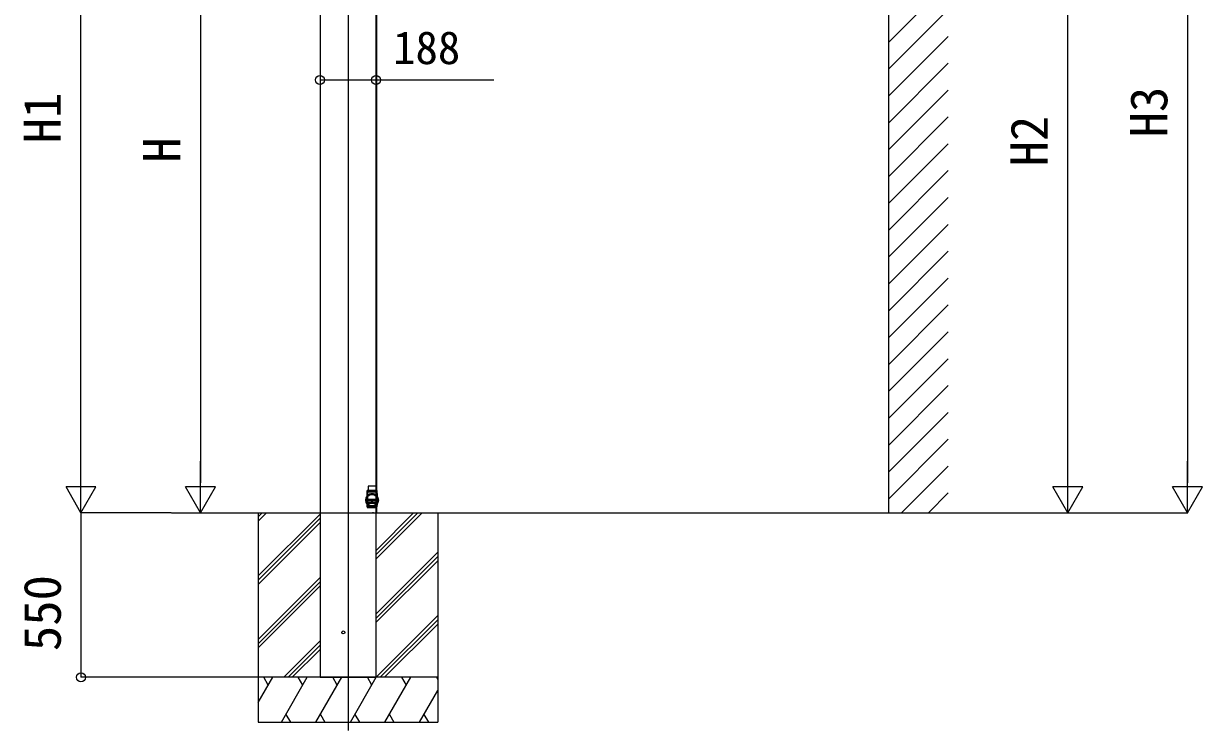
# Model space of a CAD drawing. Units: millimetres, scale not verified. Extents: x -8750 to 8750, y -12999 to 12940.
# Drawn here: x 2004 to 5947, y 3073 to 5436 of the extents above; entities that cross this region are included whole.
import ezdxf
from ezdxf.enums import TextEntityAlignment as Align

# ---------------------------------------------------------------- set-up
doc = ezdxf.new("R2010")
doc.units = ezdxf.units.MM
doc.header["$LTSCALE"] = 70
for name, color, linetype in [('0-4_YKK_12', 2, 'Continuous'), ('0-5_YKK_A1', 4, 'Continuous'), ('0-6_YKK_D', 6, 'Continuous')]:
    doc.layers.add(name, color=color, linetype=linetype)
doc.styles.add('ＭＳ ゴシック', font='')
doc.styles.get('ＭＳ ゴシック').set_extended_font_data('MS Gothic')

msp = doc.modelspace()

# ---------------------------------------------------------------- linework, layer by layer
at = {"layer": '0-4_YKK_12'}
msp.add_line((3090.17, 6226.1), (3090.17, 3073.12), dxfattribs=at)
at = {"layer": '0-5_YKK_A1'}
for p, q in [((4897.18, 6930.83), (4897.18, 3800.6)), ((2996.17, 6518.76), (2996.17, 3250.6)), ((3182.87, 6518.76), (3182.87, 3250.6)), ((3184.17, 6301.13), (3184.17, 3871.1)), ((3184.17, 6301.13), (3184.17, 3800.6)), ((4897.18, 5373.13), (5097.18, 5573.13)), ((4897.18, 5283.33), (5097.18, 5483.33)), ((4897.18, 5193.52), (5097.18, 5393.52)), ((4897.18, 5103.72), (5097.18, 5303.72)), ((4897.18, 5013.92), (5097.18, 5213.92)), ((4897.18, 4924.12), (5097.18, 5124.12)), ((4897.18, 4834.31), (5097.18, 5034.31)), ((4897.18, 4744.51), (5097.18, 4944.51)), ((4897.18, 4654.71), (5097.18, 4854.71)), ((4897.18, 4564.91), (5097.18, 4764.91)), ((4897.18, 4475.1), (5097.18, 4675.1)), ((4897.18, 4385.3), (5097.18, 4585.3)), ((4897.18, 4295.5), (5097.18, 4495.5)), ((4897.18, 4205.7), (5097.18, 4405.7)), ((4897.18, 4115.89), (5097.18, 4315.89)), ((4897.18, 4026.09), (5097.18, 4226.09)), ((4897.18, 3936.29), (5097.18, 4136.29)), ((4897.18, 3846.49), (5097.18, 4046.49)), ((4941.09, 3800.6), (5097.18, 3956.68)), ((3154.17, 3875.6), (3153.17, 3875.6)), ((3153.17, 3875.6), (3153.17, 3818.6)), ((3153.17, 3875.6), (3154.17, 3875.6)), ((3182.57, 3875.6), (3153.17, 3875.6)), ((3154.45, 3874.8), (3154.3, 3857.51)), ((3154.45, 3874.8), (3154.45, 3875.1)), ((3154.45, 3875.1), (3154.45, 3874.8)), ((3154.45, 3875.1), (3185.19, 3875.1)), ((3155.07, 3858.29), (3155.07, 3875.1)), ((3155.07, 3875.1), (3184.57, 3875.1)), ((3155.07, 3875.1), (3155.07, 3844.6)), ((3156.57, 3870.1), (3155.07, 3870.1)), ((3155.07, 3870.1), (3155.07, 3835.44)), ((3155.07, 3870.1), (3155.07, 3858.29)), ((3155.07, 3845.1), (3155.07, 3870.1)), ((3155.07, 3855.37), (3155.07, 3870.1)), ((3155.17, 3871.1), (3155.58, 3871.1)), ((3155.58, 3871.1), (3160.22, 3871.1)), ((3156.47, 3871.1), (3156.17, 3871.1)), ((3157.07, 3889.6), (3157.07, 3870.6)), ((3182.07, 3890.1), (3157.57, 3890.1)), ((3159.76, 3871.1), (3159.54, 3871.1)), ((3160.47, 3871.1), (3160.22, 3871.1)), ((3160.22, 3871.1), (3160.47, 3871.1)), ((3160.79, 3871.1), (3160.58, 3871.1)), ((3162.71, 3871.1), (3162.89, 3871.1)), ((3162.89, 3871.1), (3163.44, 3871.1)), ((3163.44, 3871.1), (3163.63, 3871.1)), ((3165.76, 3871.1), (3165.54, 3871.1)), ((3166.79, 3871.1), (3166.58, 3871.1)), ((3171.07, 3871.1), (3170.17, 3871.1)), ((3171.07, 3871.1), (3170.17, 3871.1)), ((3173.77, 3871.1), (3170.47, 3871.1)), ((3173.18, 3871.1), (3173.03, 3871.1)), ((3173.77, 3871.1), (3174.07, 3871.1)), ((3174.07, 3875.6), (3174.37, 3875.6)), ((3174.37, 3875.6), (3174.67, 3875.6)), ((3174.87, 3875.6), (3175.37, 3875.6)), ((3175.37, 3875.6), (3175.67, 3875.6)), ((3181.57, 3875.6), (3181.87, 3875.6)), ((3181.87, 3875.6), (3182.17, 3875.6)), ((3182.17, 3875.6), (3181.87, 3875.6)), ((3182.57, 3875.6), (3182.17, 3875.6)), ((3182.57, 3889.6), (3182.57, 3870.6)), ((3182.87, 3875.6), (3182.57, 3875.6)), ((3182.57, 3875.6), (3182.87, 3875.6)), ((3182.67, 3871.1), (3182.97, 3871.1)), ((3182.97, 3871.1), (3182.67, 3871.1)), ((3182.67, 3871.1), (3182.97, 3871.1)), ((3182.97, 3871.1), (3182.67, 3871.1)), ((3182.97, 3871.1), (3183.27, 3871.1)), ((3184.57, 3870.1), (3183.07, 3870.1)), ((3184.17, 3871.1), (3183.87, 3871.1)), ((3183.87, 3871.1), (3184.17, 3871.1)), ((3184.57, 3858.29), (3184.57, 3875.1)), ((3184.57, 3875.1), (3184.57, 3844.6)), ((3184.57, 3870.1), (3184.57, 3835.44)), ((3184.57, 3855.37), (3184.57, 3870.1)), ((3184.57, 3870.1), (3184.57, 3858.29)), ((3185.19, 3874.8), (3185.19, 3875.1)), ((3185.19, 3875.1), (3185.19, 3874.8)), ((3185.34, 3857.51), (3185.19, 3874.8)), ((5030.9, 3800.6), (5097.18, 3866.88)), ((3148.47, 3842.85), (3153.17, 3842.85)), ((3153.17, 3842.85), (3153.36, 3820.9)), ((3153.29, 3829.34), (3153.17, 3842.85)), ((3153.17, 3842.85), (3154.17, 3842.85)), ((3153.29, 3856.39), (3153.29, 3856.36)), ((3153.29, 3829.31), (3153.29, 3829.34)), ((3153.36, 3820.9), (3153.29, 3829.31)), ((3155.07, 3830.33), (3155.07, 3855.37)), ((3184.57, 3845.1), (3155.07, 3845.1)), ((3155.07, 3845.1), (3155.07, 3844.6)), ((3155.07, 3844.6), (3184.57, 3844.6)), ((3184.57, 3842.1), (3155.07, 3842.1)), ((3155.07, 3820.6), (3155.07, 3842.1)), ((3155.07, 3823.54), (3155.07, 3835.44)), ((3155.07, 3835.35), (3157.07, 3835.35)), ((3157.07, 3833.3), (3155.07, 3833.3)), ((3155.07, 3833.3), (3155.07, 3820.6)), ((3155.07, 3830.33), (3155.07, 3823.54)), ((3155.07, 3820.95), (3155.07, 3827.41)), ((3155.07, 3820.6), (3155.07, 3827.41)), ((3157.07, 3835.67), (3157.07, 3836.17)), ((3157.07, 3833.21), (3157.07, 3833.3)), ((3157.07, 3833.3), (3157.07, 3820.6)), ((3157.07, 3833.21), (3182.57, 3833.21)), ((3157.07, 3820.6), (3157.07, 3833.21)), ((3167.32, 3864.06), (3167.32, 3862.04)), ((3167.32, 3844.6), (3167.32, 3842.1)), ((3167.32, 3844.6), (3172.32, 3844.6)), ((3167.34, 3842.1), (3172.3, 3842.1)), ((3172.32, 3862.04), (3172.32, 3864.05)), ((3172.32, 3842.1), (3172.32, 3844.6)), ((3182.57, 3836.17), (3182.57, 3835.67)), ((3182.57, 3834.86), (3182.57, 3835.35)), ((3182.57, 3833.3), (3182.57, 3820.6)), ((3184.57, 3833.3), (3182.57, 3833.3)), ((3182.57, 3833.21), (3182.57, 3833.3)), ((3182.57, 3820.6), (3182.57, 3833.21)), ((3184.57, 3855.37), (3184.57, 3830.33)), ((3184.57, 3842.1), (3184.57, 3820.6)), ((3184.57, 3833.3), (3184.57, 3820.6)), ((3184.57, 3827.41), (3184.57, 3820.6)), ((3185.47, 3842.85), (3185.28, 3820.9)), ((3185.28, 3820.9), (3185.34, 3828.19)), ((3185.47, 3842.85), (3186.47, 3842.85)), ((3186.28, 3820.9), (3186.47, 3842.85)), ((3186.35, 3829.31), (3186.28, 3820.9)), ((3186.47, 3842.85), (3186.35, 3856.36)), ((3186.35, 3829.34), (3186.47, 3842.85)), ((3186.35, 3829.31), (3186.35, 3829.34)), ((3186.47, 3842.85), (3191.17, 3842.85)), ((2498.99, 3800.6), (5158.91, 3800.6)), ((2789.27, 3800.6), (2789.27, 3100.6)), ((2789.27, 3773.22), (2816.65, 3800.6)), ((2789.27, 3787.36), (2802.51, 3800.6)), ((2789.27, 3589.37), (2995.27, 3795.37)), ((3153.17, 3818.6), (3154.17, 3818.6)), ((3154.17, 3818.6), (3153.17, 3818.6)), ((3153.17, 3818.6), (3182.57, 3818.6)), ((3154.17, 3818.6), (3174.07, 3818.6)), ((3154.36, 3820.6), (3154.36, 3820.9)), ((3154.36, 3820.9), (3154.36, 3820.6)), ((3184.57, 3820.6), (3155.07, 3820.6)), ((3157.07, 3820.6), (3155.07, 3820.6)), ((3157.07, 3823.76), (3166.68, 3823.76)), ((3157.07, 3820.6), (3182.57, 3820.6)), ((3171.07, 3800.6), (3170.17, 3800.6)), ((3171.07, 3800.6), (3170.17, 3800.6)), ((3172.83, 3800.6), (3172.68, 3800.6)), ((3174.07, 3818.6), (3174.37, 3818.6)), ((3174.37, 3818.6), (3174.07, 3818.6)), ((3174.37, 3818.6), (3174.67, 3818.6)), ((3174.67, 3818.6), (3174.37, 3818.6)), ((3174.67, 3818.6), (3174.87, 3818.6)), ((3174.87, 3818.6), (3175.37, 3818.6)), ((3175.37, 3818.6), (3174.87, 3818.6)), ((3175.37, 3818.6), (3175.67, 3818.6)), ((3175.67, 3818.6), (3175.37, 3818.6)), ((3175.67, 3818.6), (3181.57, 3818.6)), ((3181.57, 3818.6), (3181.87, 3818.6)), ((3181.87, 3818.6), (3181.57, 3818.6)), ((3182.17, 3818.6), (3181.87, 3818.6)), ((3181.87, 3818.6), (3182.17, 3818.6)), ((3182.57, 3818.6), (3182.17, 3818.6)), ((3182.57, 3822.94), (3182.57, 3823.76)), ((3184.57, 3820.6), (3182.57, 3820.6)), ((3182.87, 3818.6), (3182.87, 3250.6)), ((3183.27, 3646.72), (3337.15, 3800.6)), ((3183.27, 3660.86), (3323.01, 3800.6)), ((3183.27, 3675), (3308.86, 3800.6)), ((3185.28, 3820.6), (3185.28, 3820.9)), ((3185.28, 3820.9), (3185.28, 3820.6)), ((3185.28, 3820.6), (3185.98, 3820.6)), ((3389.27, 3800.6), (3389.27, 3100.6)), ((2789.27, 3575.23), (2995.27, 3781.23)), ((2789.27, 3561.09), (2995.27, 3767.09)), ((3183.27, 3462.87), (3389.27, 3668.87)), ((3183.27, 3448.73), (3389.27, 3654.73)), ((3183.27, 3434.59), (3389.27, 3640.59)), ((2789.27, 3377.24), (2995.27, 3583.24)), ((2789.27, 3363.1), (2995.27, 3569.1)), ((2789.27, 3348.96), (2995.27, 3554.96)), ((3183.13, 3250.6), (3389.27, 3456.74)), ((3197.27, 3250.6), (3389.27, 3442.6)), ((3211.41, 3250.6), (3389.27, 3428.46)), ((2874.76, 3250.6), (2995.27, 3371.11)), ((2888.9, 3250.6), (2995.27, 3356.97)), ((2903.04, 3250.6), (2995.27, 3342.82)), ((3389.27, 3250.6), (2789.27, 3250.6)), ((2789.27, 3166.77), (2837.67, 3250.6)), ((2822.67, 3224.62), (2807.67, 3250.6)), ((2866.53, 3100.6), (2953.14, 3250.6)), ((2938.13, 3224.62), (2923.13, 3250.6)), ((2982, 3100.6), (3068.61, 3250.6)), ((3182.87, 3250.6), (2996.17, 3250.6)), ((2996.17, 3250.6), (3182.87, 3250.6)), ((3053.61, 3224.62), (3038.6, 3250.6)), ((3097.47, 3100.6), (3184.08, 3250.6)), ((3169.08, 3224.62), (3154.07, 3250.6)), ((3212.94, 3100.6), (3299.55, 3250.6)), ((3284.55, 3224.62), (3269.55, 3250.6)), ((3385.02, 3250.6), (3389.27, 3243.24)), ((3328.41, 3100.6), (3389.27, 3206)), ((2881.53, 3126.58), (2896.53, 3100.6)), ((2997, 3126.58), (3012, 3100.6)), ((3112.47, 3126.58), (3127.47, 3100.6)), ((3227.94, 3126.58), (3242.94, 3100.6)), ((3343.41, 3126.58), (3358.41, 3100.6)), ((2789.27, 3100.6), (3389.27, 3100.6))]:
    msp.add_line(p, q, dxfattribs=at)
for points in [[(3182.87, 6518.76), (3182.87, 3875.6), (3182.57, 3875.6), (3182.87, 3875.6)], [(3153.29, 3856.39), (3153.45, 3874.8), (3153.17, 3842.85), (3153.29, 3856.36)], [(3154.45, 3875.1), (3153.75, 3875.1), (3154.45, 3875.1)], [(3181.87, 3875.6), (3181.57, 3875.6), (3175.67, 3875.6), (3175.37, 3875.6), (3174.87, 3875.6), (3174.67, 3875.6), (3174.37, 3875.6), (3174.07, 3875.6), (3154.17, 3875.6)], [(3154.17, 3842.85), (3154.45, 3874.8), (3185.19, 3874.8), (3185.47, 3842.85)], [(3171.07, 3871.1), (3173.03, 3871.1), (3173.18, 3871.1), (3182.67, 3871.1), (3182.97, 3871.1), (3182.67, 3871.1), (3163.63, 3871.1), (3163.44, 3871.1), (3162.89, 3871.1), (3162.71, 3871.1), (3155.67, 3871.1), (3155.17, 3871.1)], [(3155.58, 3871.1), (3155.17, 3871.1), (3155.67, 3871.1)], [(3156.17, 3871.1), (3156.42, 3871.1), (3161.05, 3871.1), (3161.47, 3871.1), (3161.05, 3871.1)], [(3156.42, 3871.1), (3156.17, 3871.1), (3156.47, 3871.1), (3159.54, 3871.1), (3159.76, 3871.1), (3160.58, 3871.1), (3160.79, 3871.1), (3165.54, 3871.1), (3165.76, 3871.1), (3166.58, 3871.1), (3166.79, 3871.1), (3182.67, 3871.1)], [(3174.37, 3871.1), (3174.07, 3871.1), (3173.77, 3871.1)], [(3174.07, 3871.1), (3174.37, 3871.1), (3182.67, 3871.1), (3182.97, 3871.1), (3182.67, 3871.1)], [(3183.87, 3871.1), (3183.27, 3871.1), (3182.97, 3871.1)], [(3184.57, 3844.6), (3184.57, 3845.1), (3184.57, 3870.1)], [(3185.19, 3875.1), (3185.89, 3875.1), (3185.19, 3875.1)], [(3186.47, 3842.85), (3186.19, 3874.8), (3186.35, 3856.39), (3186.35, 3856.36)], [(3154.36, 3820.9), (3154.17, 3842.85), (3185.47, 3842.85)], [(3154.3, 3828.19), (3154.36, 3820.9), (3185.28, 3820.9)], [(3184.57, 3820.95), (3155.07, 3820.95), (3155.07, 3833.3)], [(3157.07, 3834.86), (3155.57, 3834.86), (3155.57, 3822.94)], [(3157.07, 3822.94), (3155.57, 3822.94), (3155.57, 3829.76)], [(3157.07, 3836.17), (3182.57, 3836.17), (3182.57, 3835.35), (3184.56, 3835.35)], [(3157.07, 3836.17), (3157.07, 3835.35), (3157.07, 3834.86), (3157.07, 3822.94)], [(3182.57, 3823.76), (3182.57, 3835.67), (3157.07, 3835.67)], [(3157.07, 3822.94), (3157.07, 3823.76), (3157.07, 3835.67)], [(3184.07, 3822.94), (3184.07, 3834.86), (3182.57, 3834.86), (3182.57, 3822.94)], [(3184.07, 3829.76), (3184.07, 3822.94), (3182.57, 3822.94)], [(3184.57, 3835.44), (3184.57, 3823.54), (3184.57, 3830.33)], [(3184.57, 3827.41), (3184.57, 3820.95), (3184.57, 3833.3)], [(3154.36, 3820.6), (3153.66, 3820.6), (3154.36, 3820.6)], [(3185.98, 3820.6), (3185.28, 3820.6), (3154.36, 3820.6)], [(3166.68, 3823.76), (3172.95, 3823.76), (3182.57, 3823.76)], [(3170.47, 3800.6), (3173.77, 3800.6), (3174.07, 3800.6), (3174.37, 3800.6), (3182.67, 3800.6), (3182.97, 3800.6), (3183.27, 3800.6), (3183.87, 3800.6), (3184.17, 3800.6), (3183.87, 3800.6)], [(3171.07, 3800.6), (3172.68, 3800.6), (3172.83, 3800.6), (3182.67, 3800.6), (3182.97, 3800.6), (3182.67, 3800.6)], [(3174.37, 3800.6), (3174.07, 3800.6), (3173.77, 3800.6)], [(3182.87, 3818.6), (3182.57, 3818.6), (3182.87, 3818.6)], [(3182.87, 3818.6), (3182.57, 3818.6), (3182.87, 3818.6)], [(3183.27, 3800.6), (3182.97, 3800.6), (3182.67, 3800.6)]]:
    msp.add_lwpolyline(points, dxfattribs=at)
for points in [[(3172.32, 3864.05), (3172.18, 3864.07), (3171.77, 3864.11), (3171.15, 3864.16), (3170.37, 3864.19), (3169.54, 3864.2), (3168.73, 3864.17), (3168.05, 3864.13), (3167.57, 3864.08), (3167.33, 3864.05), (3167.38, 3864.06), (3167.7, 3864.09), (3168.25, 3864.14), (3168.99, 3864.18), (3169.82, 3864.2), (3170.64, 3864.18), (3171.37, 3864.14), (3171.93, 3864.1), (3172.25, 3864.06)], [(3172.32, 3862.04), (3172.18, 3862.06), (3171.78, 3862.1), (3171.15, 3862.15), (3170.37, 3862.19), (3169.54, 3862.2), (3168.74, 3862.17), (3168.06, 3862.12), (3167.57, 3862.07), (3167.33, 3862.04), (3167.38, 3862.05), (3167.69, 3862.08), (3168.25, 3862.14), (3168.98, 3862.18), (3169.81, 3862.2), (3170.63, 3862.18), (3171.36, 3862.14), (3171.93, 3862.08), (3172.25, 3862.05)]]:
    msp.add_lwpolyline(points, close=True, dxfattribs=at)
for centre, radius in [((3169.82, 3842.85), 21.01), ((3169.82, 3842.85), 20.71), ((3169.82, 3842.85), 19.35), ((3073.67, 3400.6), 5), ((3073.67, 3400.6), 5), ((3073.67, 3400.6), 5), ((3073.67, 3400.6), 5), ((3073.67, 3400.6), 5), ((3073.67, 3400.6), 5), ((3073.67, 3400.6), 5), ((3073.67, 3400.6), 5)]:
    msp.add_circle(centre, radius, dxfattribs=at)
for centre, radius, start, end in [((3153.75, 3874.8), 0.3, 90, 179.5), ((3153.75, 3874.8), 0.3, 90, 179.5), ((3169.82, 3842.85), 21.35, 43.36205, 136.63795), ((3169.82, 3842.85), 21.35, 46.30126, 133.69874), ((3169.82, 3842.85), 21.35, 46.30126, 133.69874), ((3156.57, 3870.6), 0.5, 270, 0), ((3156.57, 3870.6), 0.5, 270, 0), ((3156.57, 3870.6), 0.5, 270, 0), ((3156.57, 3870.6), 0.5, 270, 0), ((3157.57, 3889.6), 0.5, 90, 180), ((3157.57, 3889.6), 0.5, 90, 180), ((3157.57, 3889.6), 0.5, 90, 180), ((3157.57, 3889.6), 0.5, 90, 180), ((3182.07, 3889.6), 0.5, 0, 90), ((3182.07, 3889.6), 0.5, 0, 90), ((3182.07, 3889.6), 0.5, 0, 90), ((3182.07, 3889.6), 0.5, 0, 90), ((3183.07, 3870.6), 0.5, 180, 270), ((3183.07, 3870.6), 0.5, 180, 270), ((3183.07, 3870.6), 0.5, 180, 270), ((3183.07, 3870.6), 0.5, 180, 270), ((3185.89, 3874.8), 0.3, 0.5, 90), ((3185.89, 3874.8), 0.3, 0.5, 90), ((3169.82, 3842.85), 21.35, 140.74511, 179.99127), ((3169.82, 3842.85), 21.35, 180.00873, 219.25489), ((3169.82, 3842.85), 19.35, 139.66507, 220.33493), ((3140.99, 3868.48), 17.24, 315.49151, 320.50828), ((3175.03, 3847.87), 28.59, 220.48787, 223.51234), ((3169.82, 3842.85), 21.35, 223.36205, 316.63795), ((3169.82, 3842.85), 19.35, 40.33493, 139.66507), ((3169.82, 3842.85), 19.35, 220.33493, 222.57146), ((3169.82, 3842.85), 21.35, 226.30126, 313.69874), ((3169.82, 3842.85), 21.35, 226.30126, 313.69874), ((3169.82, 3842.85), 19.35, 222.57146, 260.67495), ((3169.82, 3842.85), 19.35, 279.32505, 317.42854), ((3169.82, 3842.85), 19.35, 317.42854, 319.66507), ((3169.82, 3842.85), 19.35, 319.66507, 40.33493), ((3164.6, 3837.83), 28.59, 40.48787, 43.51234), ((3198.64, 3817.22), 17.24, 135.49151, 140.50828), ((3169.82, 3842.85), 21.35, 0.00873, 39.25489), ((3169.82, 3842.85), 21.35, 320.74511, 359.99127), ((3153.66, 3820.9), 0.3, 180.5, 270), ((3153.66, 3820.9), 0.3, 180.5, 270), ((3169.82, 3842.85), 19.35, 260.67495, 279.32505), ((3185.98, 3820.9), 0.3, 270, 359.5), ((3185.98, 3820.9), 0.3, 270, 359.5)]:
    msp.add_arc(centre, radius, start, end, dxfattribs=at)
for centre, major_axis, ratio, start_param, end_param in [((3154.45, 3874.8), (1, 0), 0.002618, 1.5708565, 3.1415767), ((3154.45, 3874.8), (1, 0), 0.002618, 1.5708565, 3.1415767), ((3185.19, 3874.8), (1, 0), 0.002618, 0.000016, 1.5707362), ((3185.19, 3874.8), (1, 0), 0.002618, 0.000016, 1.5707362), ((3155.57, 3835.44), (0, 0.508), 0.984808, 1.5707963, 1.7453293), ((3155.57, 3835.35), (-0.383, 0.383), 0.8391, 0.8726646, 2.268928), ((3184.07, 3835.35), (0.383, 0.383), 0.8391, 4.0142573, 5.4105207), ((3184.07, 3835.44), (0, -0.508), 0.984808, 1.3962634, 1.5707963), ((3154.36, 3820.9), (1, 0), 0.002618, 3.1416086, 4.7123288), ((3154.36, 3820.9), (1, 0), 0.002618, 3.1416086, 4.7123288), ((3155.57, 3823.54), (0, 0.596), 0.8391, 1.5707963, 3.1415927), ((3184.07, 3823.54), (0, 0.596), 0.8391, 3.1415927, 4.712389), ((3185.28, 3820.9), (1, 0), 0.002618, 4.7124491, 6.2831693), ((3185.28, 3820.9), (1, 0), 0.002618, 4.7124491, 6.2831693)]:
    msp.add_ellipse(centre, major_axis=major_axis, ratio=ratio, start_param=start_param, end_param=end_param, dxfattribs=at)
at = {"layer": '0-6_YKK_D'}
for p, q in [((5897.18, 6497.37), (5897.18, 3900.6)), ((2196.17, 3900.6), (2196.17, 6423.64)), ((5497.18, 3900.6), (5497.18, 6303.15)), ((2596.17, 6200.6), (2596.17, 3900.6)), ((2196.17, 3800.6), (2196.17, 3973.81)), ((2596.17, 3800.6), (2596.17, 3973.81)), ((5497.18, 3800.6), (5497.18, 3973.81)), ((5897.18, 3800.6), (5897.18, 3973.81)), ((2196.17, 3800.6), (2146.17, 3887.2)), ((2246.17, 3887.2), (2146.17, 3887.2)), ((2196.17, 3800.6), (2246.17, 3887.2)), ((2596.17, 3800.6), (2546.17, 3887.2)), ((2646.17, 3887.2), (2546.17, 3887.2)), ((2596.17, 3800.6), (2646.17, 3887.2)), ((5497.18, 3800.6), (5447.18, 3887.2)), ((5547.18, 3887.2), (5447.18, 3887.2)), ((5497.18, 3800.6), (5547.18, 3887.2)), ((5897.18, 3800.6), (5847.18, 3887.2)), ((5947.18, 3887.2), (5847.18, 3887.2)), ((5897.18, 3800.6), (5947.18, 3887.2)), ((2497.99, 3800.6), (2195.17, 3800.6)), ((2497.99, 3800.6), (2195.17, 3800.6)), ((2196.17, 3800.6), (2196.17, 3250.6)), ((5159.91, 3800.6), (5498.18, 3800.6)), ((5159.91, 3800.6), (5898.18, 3800.6)), ((2788.27, 3250.6), (2195.17, 3250.6))]:
    msp.add_line(p, q, dxfattribs=at)
msp.add_lwpolyline([(2995.27, 5247.73), (3183.27, 5247.73), (3577.3, 5247.73)], dxfattribs=at)
for centre in [(2995.27, 5247.73), (3183.27, 5247.73), (2196.17, 3250.6)]:
    msp.add_circle(centre, 15, dxfattribs=at)

# ---------------------------------------------------------------- texts
at = {"layer": '0-6_YKK_D', "style": 'ＭＳ ゴシック'}
msp.add_text('188', height=110, dxfattribs=at).set_placement((3240.26, 5267.73), align=Align.BOTTOM_LEFT)
for s, p in [('H3', (5867.18, 5055.55)), ('H1', (2166.17, 5035.58)), ('H2', (5467.18, 4958.44)), ('H', (2566.17, 4971.4)), ('550', (2166.17, 3338.21))]:
    msp.add_text(s, height=124.6, rotation=90, dxfattribs=at).set_placement(p, align=Align.BOTTOM_LEFT)

doc.saveas('drawing.dxf')
